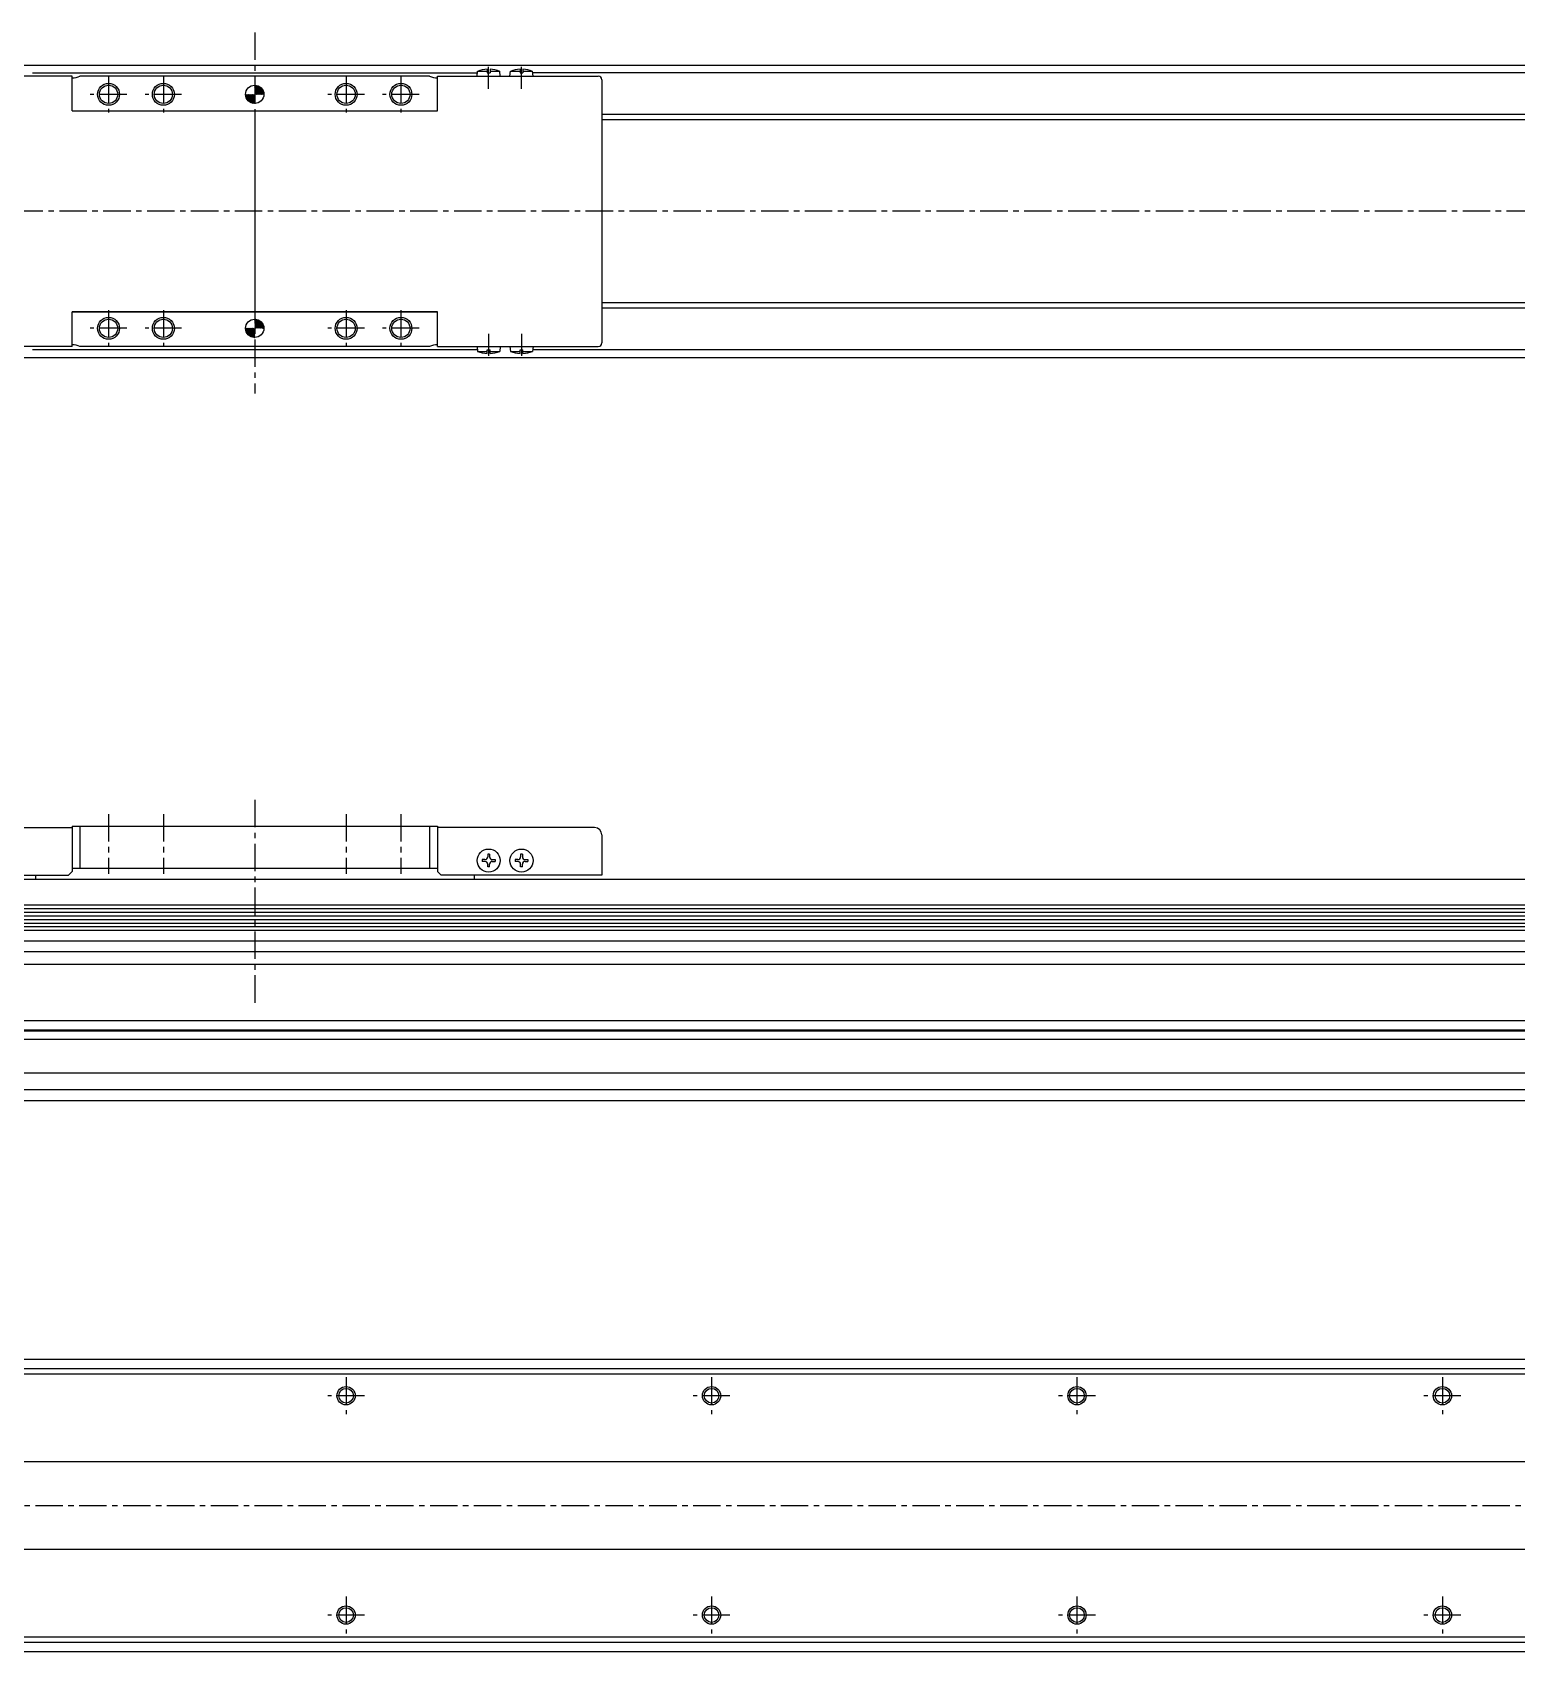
# Model space of a CAD drawing. Extents: x -805 to 722, y -206 to 306.
# Drawn here: x -444.8 to -38.6, y -137.2 to 305.8 of the extents above; entities that cross this region are included whole.
import ezdxf

# ---------------------------------------------------------------- set-up
doc = ezdxf.new("R2010")
doc.units = 0
doc.linetypes.add('CENTER', pattern=[12, 7.5, -1.5, 1.5, -1.5])
doc.linetypes.add('CONTINOUS', pattern=[0])
doc.layers.get('0').update_dxf_attribs({"linetype": 'CONTINUOUS'})
doc.layers.add('CENTER', color=1, linetype='CENTER')

# ---------------------------------------------------------------- blocks, each defined once
blk = doc.blocks.new('*X7')
at = {"color": 0, "linetype": 'CONTINOUS'}
for p, q in [((-294.17, 308.45), (-294.03, 308.59)), ((-294.17, 308.56), (-294.15, 308.59)), ((-294.15, 308.36), (-293.92, 308.59)), ((-294.13, 308.27), (-293.81, 308.59)), ((-294.11, 308.18), (-293.7, 308.59)), ((-294.07, 308.1), (-293.59, 308.59)), ((-294.04, 308.02), (-293.47, 308.59)), ((-294, 307.95), (-293.36, 308.59)), ((-293.96, 307.88), (-293.25, 308.59)), ((-293.91, 307.82), (-293.14, 308.59)), ((-293.86, 307.76), (-293.03, 308.59)), ((-293.8, 307.7), (-292.92, 308.58)), ((-293.75, 307.65), (-292.92, 308.47)), ((-293.68, 307.59), (-292.92, 308.36)), ((-293.62, 307.55), (-292.92, 308.24)), ((-293.55, 307.51), (-292.92, 308.13)), ((-293.48, 307.47), (-292.92, 308.02)), ((-293.4, 307.43), (-292.92, 307.91)), ((-292.92, 309.81), (-292.9, 309.84)), ((-292.92, 309.7), (-292.79, 309.83)), ((-292.92, 309.59), (-292.69, 309.82)), ((-292.92, 309.47), (-292.6, 309.79)), ((-292.92, 309.36), (-292.52, 309.77)), ((-292.92, 309.25), (-292.44, 309.74)), ((-292.92, 309.14), (-292.36, 309.7)), ((-292.92, 309.03), (-292.29, 309.66)), ((-292.92, 308.91), (-292.22, 309.62)), ((-292.92, 308.8), (-292.15, 309.57)), ((-292.92, 308.69), (-292.09, 309.52)), ((-292.92, 308.59), (-292.04, 309.47)), ((-292.8, 308.59), (-291.98, 309.41)), ((-292.69, 308.59), (-291.93, 309.35)), ((-292.58, 308.59), (-291.88, 309.28)), ((-292.47, 308.59), (-291.84, 309.21)), ((-292.36, 308.59), (-291.8, 309.14)), ((-292.24, 308.59), (-291.77, 309.06)), ((-292.13, 308.59), (-291.74, 308.98)), ((-292.02, 308.59), (-291.71, 308.9)), ((-291.91, 308.59), (-291.69, 308.8)), ((-291.8, 308.59), (-291.68, 308.71)), ((-291.69, 308.59), (-291.67, 308.6)), ((-293.32, 307.4), (-292.92, 307.8)), ((-293.23, 307.38), (-292.92, 307.68)), ((-293.14, 307.36), (-292.92, 307.57)), ((-293.04, 307.34), (-292.92, 307.46)), ((-292.94, 307.34), (-292.92, 307.35))]:
    blk.add_line(p, q, dxfattribs=at)
blk = doc.blocks.new('*X8')
at = {"color": 0, "linetype": 'CONTINOUS'}
for p, q in [((-292.92, 341.78), (-292.87, 341.84)), ((-292.92, 341.67), (-292.77, 341.83)), ((-292.92, 341.56), (-292.67, 341.81)), ((-292.92, 341.45), (-292.58, 341.79)), ((-292.92, 341.34), (-292.5, 341.76)), ((-292.92, 341.23), (-292.42, 341.73)), ((-292.92, 341.11), (-292.34, 341.69)), ((-292.92, 341), (-292.27, 341.65)), ((-292.92, 340.89), (-292.2, 341.61)), ((-292.92, 340.78), (-292.14, 341.56)), ((-292.92, 340.67), (-292.08, 341.51)), ((-292.89, 340.59), (-292.02, 341.45)), ((-292.78, 340.59), (-291.97, 341.4)), ((-292.67, 340.59), (-291.92, 341.33)), ((-292.56, 340.59), (-291.88, 341.27)), ((-292.44, 340.59), (-291.83, 341.2)), ((-292.33, 340.59), (-291.79, 341.12)), ((-292.22, 340.59), (-291.76, 341.05)), ((-294.17, 340.54), (-294.12, 340.59)), ((-294.16, 340.43), (-294.01, 340.59)), ((-294.15, 340.34), (-293.9, 340.59)), ((-294.13, 340.25), (-293.79, 340.59)), ((-294.1, 340.16), (-293.67, 340.59)), ((-294.07, 340.08), (-293.56, 340.59)), ((-294.03, 340.01), (-293.45, 340.59)), ((-293.99, 339.94), (-293.34, 340.59)), ((-293.95, 339.87), (-293.23, 340.59)), ((-293.9, 339.8), (-293.12, 340.59)), ((-293.85, 339.74), (-293, 340.59)), ((-293.79, 339.69), (-292.92, 340.55)), ((-293.73, 339.63), (-292.92, 340.44)), ((-293.67, 339.58), (-292.92, 340.33)), ((-293.6, 339.54), (-292.92, 340.22)), ((-293.53, 339.5), (-292.92, 340.11)), ((-293.46, 339.46), (-292.92, 340)), ((-293.38, 339.42), (-292.92, 339.88)), ((-293.3, 339.39), (-292.92, 339.77)), ((-293.21, 339.37), (-292.92, 339.66)), ((-293.12, 339.35), (-292.92, 339.55)), ((-293.02, 339.34), (-292.92, 339.44)), ((-292.11, 340.59), (-291.73, 340.96)), ((-292, 340.59), (-291.71, 340.88)), ((-291.89, 340.59), (-291.69, 340.78)), ((-291.77, 340.59), (-291.68, 340.68))]:
    blk.add_line(p, q, dxfattribs=at)

msp = doc.modelspace()

# ---------------------------------------------------------------- linework, layer by layer
at = {"color": 7, "linetype": 'CONTINOUS'}
for p, q in [((-626.95, 296.81), (708.05, 296.81)), ((-433.95, 293.81), (-477.95, 293.81)), ((-444.8, 294.73), (-323.1, 294.73)), ((-433.95, 284.31), (-433.95, 293.81)), ((-336.13, 293.81), (-431.77, 293.81)), ((-333.95, 293.81), (-289.95, 293.81)), ((-333.95, 284.31), (-333.95, 293.81)), ((-323.1, 293.81), (-322.99, 295.11)), ((-322.99, 295.11), (-320.35, 295.11)), ((-320.35, 295.7), (-320.35, 294.71)), ((-320.35, 294.71), (-319.55, 294.71)), ((-319.55, 295.7), (-319.55, 294.71)), ((-319.55, 295.11), (-316.91, 295.11)), ((-316.8, 293.81), (-316.91, 295.11)), ((-314.1, 293.81), (-313.99, 295.11)), ((-313.99, 295.11), (-311.35, 295.11)), ((-311.35, 295.7), (-311.35, 294.71)), ((-311.35, 294.71), (-310.55, 294.71)), ((-310.55, 295.7), (-310.55, 294.71)), ((-310.55, 295.11), (-307.91, 295.11)), ((-307.8, 293.81), (-307.91, 295.11)), ((707.05, 294.73), (-307.8, 294.73)), ((-288.95, 292.81), (-288.95, 220.81)), ((-433.95, 284.31), (-333.95, 284.31)), ((-433.95, 284.31), (-333.95, 284.31)), ((-383.95, 284.31), (-383.95, 229.31)), ((707.05, 283.31), (-288.95, 283.31)), ((689.55, 281.81), (-288.95, 281.81)), ((689.55, 231.81), (-288.95, 231.81)), ((-433.95, 219.81), (-433.95, 229.31)), ((-433.95, 229.31), (-333.95, 229.31)), ((-333.95, 229.31), (-433.95, 229.31)), ((-333.95, 219.81), (-333.95, 229.31)), ((707.05, 230.31), (-288.95, 230.31)), ((-433.95, 219.81), (-477.95, 219.81)), ((-323.1, 218.88), (-444.8, 218.88)), ((-336.13, 219.81), (-431.77, 219.81)), ((-333.95, 219.81), (-289.95, 219.81)), ((-323.1, 219.81), (-322.99, 218.51)), ((-322.99, 218.51), (-320.35, 218.51)), ((-320.35, 217.92), (-320.35, 218.91)), ((-320.35, 218.91), (-319.55, 218.91)), ((-319.55, 217.92), (-319.55, 218.91)), ((-319.55, 218.51), (-316.91, 218.51)), ((-316.8, 219.81), (-316.91, 218.51)), ((-314.1, 219.81), (-313.99, 218.51)), ((-313.99, 218.51), (-311.35, 218.51)), ((-311.35, 218.91), (-310.55, 218.91)), ((-311.35, 217.92), (-311.35, 218.91)), ((-310.55, 217.92), (-310.55, 218.91)), ((-310.55, 218.51), (-307.91, 218.51)), ((-307.8, 219.81), (-307.91, 218.51)), ((707.05, 218.88), (-307.8, 218.88)), ((-626.95, 216.81), (708.05, 216.81)), ((-433.95, 88.63), (-333.95, 88.63)), ((-433.95, 88.63), (-433.95, 76.23)), ((-431.77, 88.63), (-431.77, 77.16)), ((-336.13, 88.63), (-336.13, 77.16)), ((-333.95, 88.63), (-333.95, 76.23)), ((-476.95, 88.23), (-433.95, 88.23)), ((-290.95, 88.23), (-333.95, 88.23)), ((-288.95, 86.23), (-288.95, 75.23)), ((-320.2, 80.98), (-320.2, 80.23)), ((-319.7, 80.98), (-320.2, 80.98)), ((-319.7, 80.98), (-319.7, 80.23)), ((-311.2, 80.98), (-311.2, 80.23)), ((-310.7, 80.98), (-311.2, 80.98)), ((-310.7, 80.98), (-310.7, 80.23)), ((-434.95, 75.23), (-433.95, 76.23)), ((-433.95, 77.16), (-333.95, 77.16)), ((-431.77, 77.18), (-336.13, 77.18)), ((-332.95, 75.23), (-333.95, 76.23)), ((-320.95, 79.48), (-321.7, 79.48)), ((-321.7, 79.48), (-321.7, 78.98)), ((-320.95, 78.98), (-321.7, 78.98)), ((-320.2, 77.48), (-320.2, 78.23)), ((-319.7, 77.48), (-320.2, 77.48)), ((-319.7, 77.48), (-319.7, 78.23)), ((-318.95, 79.48), (-318.2, 79.48)), ((-318.95, 78.98), (-318.2, 78.98)), ((-318.2, 79.48), (-318.2, 78.98)), ((-311.95, 79.48), (-312.7, 79.48)), ((-312.7, 79.48), (-312.7, 78.98)), ((-311.95, 78.98), (-312.7, 78.98)), ((-311.2, 77.48), (-311.2, 78.23)), ((-310.7, 77.48), (-311.2, 77.48)), ((-310.7, 77.48), (-310.7, 78.23)), ((-309.95, 79.48), (-309.2, 79.48)), ((-309.95, 78.98), (-309.2, 78.98)), ((-309.2, 79.48), (-309.2, 78.98)), ((-626.95, 74.13), (708.05, 74.13)), ((-478.95, 75.23), (-434.95, 75.23)), ((-443.95, 75.23), (-443.95, 74.13)), ((-288.95, 75.23), (-332.95, 75.23)), ((-323.95, 75.23), (-323.95, 74.13)), ((-625.95, 67.11), (707.05, 67.11)), ((-625.95, 66.11), (707.05, 66.11)), ((-625.95, 65.12), (707.05, 65.12)), ((-625.95, 64.13), (707.05, 64.13)), ((-625.95, 63.14), (707.05, 63.14)), ((-625.95, 62.14), (707.05, 62.14)), ((-625.95, 61.15), (707.05, 61.15)), ((-625.95, 60.16), (707.05, 60.16)), ((-626.95, 57.24), (708.05, 57.24)), ((-625.95, 54.38), (707.05, 54.38)), ((-625.95, 50.88), (707.05, 50.88)), ((-628.95, 35.46), (707.05, 35.46)), ((-625.95, 32.93), (707.05, 32.93)), ((-625.95, 32.63), (707.05, 32.63)), ((-628.95, 30.39), (707.05, 30.39)), ((-626.95, 21.13), (708.05, 21.13)), ((-626.95, 16.63), (708.05, 16.63)), ((-625.95, 13.63), (707.05, 13.63)), ((-626.95, -57.16), (708.05, -57.16)), ((-626.95, -59.76), (708.05, -59.76)), ((-626.95, -61.16), (708.05, -61.16)), ((-625.95, -85.16), (707.05, -85.16)), ((-625.95, -109.16), (707.05, -109.16)), ((-626.95, -133.16), (708.05, -133.16)), ((-626.95, -134.56), (708.05, -134.56)), ((-626.95, -137.16), (708.05, -137.16))]:
    msp.add_line(p, q, dxfattribs=at)
for centre, radius in [((-423.95, 288.81), 3), ((-423.95, 288.81), 2.5), ((-408.95, 288.81), 3), ((-408.95, 288.81), 2.5), ((-383.95, 288.81), 2.5), ((-358.95, 288.81), 3), ((-358.95, 288.81), 2.5), ((-343.95, 288.81), 3), ((-343.95, 288.81), 2.5), ((-423.95, 224.81), 3), ((-423.95, 224.81), 2.5), ((-408.95, 224.81), 3), ((-408.95, 224.81), 2.5), ((-383.95, 224.81), 2.5), ((-358.95, 224.81), 3), ((-358.95, 224.81), 2.5), ((-343.95, 224.81), 3), ((-343.95, 224.81), 2.5), ((-319.95, 79.23), 3.15), ((-310.95, 79.23), 3.15), ((-358.95, -67.16), 2.5), ((-358.95, -67.16), 2), ((-258.95, -67.16), 2.5), ((-258.95, -67.16), 2), ((-158.95, -67.16), 2.5), ((-158.95, -67.16), 2), ((-58.95, -67.16), 2.5), ((-58.95, -67.16), 2), ((-358.95, -127.16), 2.5), ((-358.95, -127.16), 2), ((-258.95, -127.16), 2.5), ((-258.95, -127.16), 2), ((-158.95, -127.16), 2.5), ((-158.95, -127.16), 2), ((-58.95, -127.16), 2.5), ((-58.95, -127.16), 2)]:
    msp.add_circle(centre, radius, dxfattribs=at)
for centre, radius, start, end in [((-433.95, 298.31), 5, 270, 295.8419), ((-333.95, 298.31), 5, 244.1581, 270), ((-319.95, 287.72), 7.98, 92.8723, 112.3565), ((-319.95, 287.72), 7.98, 67.6435, 87.1277), ((-310.95, 287.72), 7.98, 92.8723, 112.3565), ((-310.95, 287.72), 7.98, 67.6435, 87.1277), ((-289.95, 292.81), 1, 0, 90), ((-433.95, 215.31), 5, 64.1581, 90), ((-333.95, 215.31), 5, 90, 115.8419), ((-319.95, 225.89), 7.98, 247.6435, 267.1277), ((-319.95, 225.89), 7.98, 272.8723, 292.3565), ((-310.95, 225.89), 7.98, 247.6435, 267.1277), ((-310.95, 225.89), 7.98, 272.8723, 292.3565), ((-289.95, 220.81), 1, 270, 0), ((-290.95, 86.23), 2, 0, 90), ((-320.95, 80.23), 0.748, 270, 0), ((-318.95, 80.23), 0.748, 180, 270), ((-311.95, 80.23), 0.748, 270, 0), ((-309.95, 80.23), 0.748, 180, 270), ((-320.95, 78.23), 0.748, 360, 90), ((-318.95, 78.23), 0.748, 89.9999, 180), ((-311.95, 78.23), 0.748, 360, 90), ((-309.95, 78.23), 0.748, 89.9999, 180)]:
    msp.add_arc(centre, radius, start, end, dxfattribs=at)
at = {"layer": 'CENTER', "color": 1, "linetype": 'CENTER'}
for p, q in [((-383.95, 305.76), (-383.95, 206.99)), ((-423.95, 293.81), (-423.95, 283.81)), ((-408.95, 293.81), (-408.95, 283.81)), ((-358.95, 293.81), (-358.95, 283.81)), ((-343.95, 293.81), (-343.95, 283.81)), ((-319.95, 290.31), (-319.95, 296.31)), ((-310.95, 290.31), (-310.95, 296.31)), ((-418.95, 288.81), (-428.95, 288.81)), ((-403.95, 288.81), (-413.95, 288.81)), ((-353.95, 288.81), (-363.95, 288.81)), ((-338.95, 288.81), (-348.95, 288.81)), ((722.1, 256.81), (-663.47, 256.81)), ((-423.95, 229.81), (-423.95, 219.81)), ((-408.95, 229.81), (-408.95, 219.81)), ((-358.95, 229.81), (-358.95, 219.81)), ((-343.95, 229.81), (-343.95, 219.81)), ((-418.95, 224.81), (-428.95, 224.81)), ((-403.95, 224.81), (-413.95, 224.81)), ((-353.95, 224.81), (-363.95, 224.81)), ((-338.95, 224.81), (-348.95, 224.81)), ((-319.95, 223.31), (-319.95, 217.31)), ((-310.95, 223.31), (-310.95, 217.31)), ((-383.95, 95.83), (-383.95, 39.25)), ((-423.95, 91.95), (-423.95, 75.6)), ((-408.95, 91.95), (-408.95, 75.6)), ((-358.95, 91.95), (-358.95, 75.6)), ((-343.95, 91.95), (-343.95, 75.6)), ((-358.95, -62.12), (-358.95, -72.2)), ((-258.95, -62.12), (-258.95, -72.2)), ((-158.95, -62.12), (-158.95, -72.2)), ((-58.95, -62.12), (-58.95, -72.2)), ((-353.91, -67.16), (-363.99, -67.16)), ((-253.91, -67.16), (-263.99, -67.16)), ((-153.91, -67.16), (-163.99, -67.16)), ((-53.91, -67.16), (-63.99, -67.16)), ((-671.98, -97.16), (717.98, -97.16)), ((-358.95, -122.12), (-358.95, -132.2)), ((-258.95, -122.12), (-258.95, -132.2)), ((-158.95, -122.12), (-158.95, -132.2)), ((-58.95, -122.12), (-58.95, -132.2)), ((-353.91, -127.16), (-363.99, -127.16)), ((-253.91, -127.16), (-263.99, -127.16)), ((-153.91, -127.16), (-163.99, -127.16)), ((-53.91, -127.16), (-63.99, -127.16))]:
    msp.add_line(p, q, dxfattribs=at)

# ---------------------------------------------------------------- block references
at = {"color": 7, "linetype": 'CONTINUOUS', "xscale": 2, "yscale": 2, "zscale": 2}
for name in ['*X8', '*X7']:
    msp.add_blockref(name, (201.9, -392.37), dxfattribs=at)

doc.saveas('drawing.dxf')
